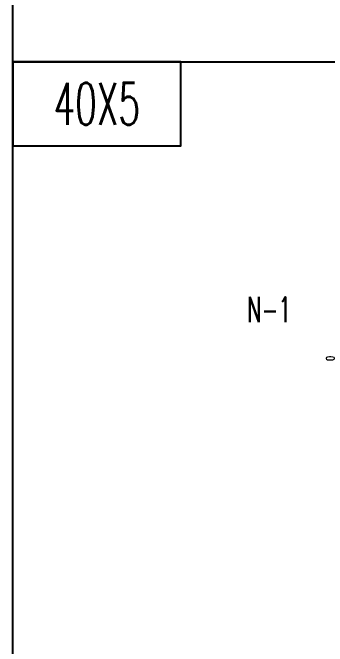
# Model space of a CAD drawing. Header units: millimetres. Extents: x 173893 to 258446, y -176540 to -123824.
# Drawn here: x 191139 to 191513, y -160692 to -159937 of the extents above; entities that cross this region are included whole.
import ezdxf
from ezdxf.enums import TextEntityAlignment as Align

# ---------------------------------------------------------------- set-up
doc = ezdxf.new("R2010")
doc.units = ezdxf.units.MM
doc.header["$LTSCALE"] = 3
doc.layers.add('@.DM. NÉT CHÍNH', color=7, linetype='Continuous')
doc.styles.add('Ann_w01', font='romans.shx', dxfattribs={"width": 0.6, "bigfont": 'chineset.shx'})
doc.dimstyles.new('Dim 01_SC05', dxfattribs={"dimscale": 5, "dimtxt": 2, "dimasz": 1.3, "dimexe": 0.5, "dimexo": 0.5, "dimgap": 0.5, "dimtad": 1, "dimtoh": 1, "dimdec": 1, "dimzin": 12, "dimdsep": 46, "dimtxsty": 'Ann_w01', "dimblk": 'OPEN30', "dimcen": 1.5, "dimclrd": 6, "dimclre": 6, "dimclrt": 3, "dimadec": 1, "dimazin": 3, "dimtm": 1e-09, "dimtfac": 1, "dimtdec": 1, "dimtmove": 0, "dimatfit": 3, "dimldrblk": 'OPEN30', "dimfxl": 1, "dimtolj": 1, "dimlwd": 20, "dimlwe": 20, "dimarcsym": 0})

# ---------------------------------------------------------------- blocks, each defined once
blk = doc.blocks.new('*D4200')
at = {"layer": '@.DM. NÉT CHÍNH', "color": 6, "linetype": 'Continuous', "lineweight": 20, "transparency": 16777216}
blk.add_line((191524.17, -160310.68), (191524.17, -160350.89), dxfattribs=at)
at = {"layer": 'Defpoints', "color": 0, "linetype": 'Continuous', "transparency": 16777216}
for p in [(191524.17, -160288.18), (191524.17, -160308.18), (191524.17, -160344.39)]:
    blk.add_point(p, dxfattribs=at)
at = {"layer": '@.DM. NÉT CHÍNH', "color": 3, "linetype": 'Continuous', "transparency": 16777216, "insert": (191516.67, -160348.89), "char_height": 10, "attachment_point": 5, "rotation": 90, "style": 'Ann_w01'}
blk.add_mtext('\\A1;0', dxfattribs=at)
blk = doc.blocks.new('_Open30')
at = {"color": 0, "linetype": 'ByBlock', "lineweight": -2}
for p, q in [((-1, 0.27), (0, 0)), ((0, 0), (-1, -0.27)), ((0, 0), (-1, 0))]:
    blk.add_line(p, q, dxfattribs=at)

msp = doc.modelspace()

# ---------------------------------------------------------------- linework, layer by layer
msp.add_lwpolyline([(191139.08, -160095.53), (191339.08, -160095.53), (191339.08, -159995.53), (191139.08, -159995.53)], close=True)
at = {"layer": '@.DM. NÉT CHÍNH', "linetype": 'Continuous'}
msp.add_line((191139.08, -159995.53), (194090.8, -159995.53), dxfattribs=at)
msp.add_lwpolyline([(191139.08, -156273.28), (197290.13, -156273.28), (197290.13, -160718.56), (191139.08, -160718.56)], close=True, dxfattribs=at)

# ---------------------------------------------------------------- texts
at = {"color": 1, "style": 'Ann_w01', "width": 0.6}
msp.add_text('40X5', height=50, dxfattribs=at).set_placement((191239.08, -160045.53), align=Align.MIDDLE_CENTER)
at = {"style": 'Ann_w01', "width": 0.6}
msp.add_text('N-1', height=30, dxfattribs=at).set_placement((191444.17, -160290.68), align=Align.MIDDLE_CENTER)

# ---------------------------------------------------------------- dimensions: what is measured, and where the dimension line sits
at = {"layer": '@.DM. NÉT CHÍNH', "linetype": 'Continuous'}
dim = msp.add_ordinate_dim(feature_location=(191524.16999626, -160308.18370253), offset=(0, -36.20677489), dtype=1, origin=(191524.16999626, -160288.18370253), dimstyle='Dim 01_SC05', dxfattribs=at)
dim.commit()
dim.dimension.update_dxf_attribs({"geometry": '*D4200', "text_midpoint": (191516.66999626, -160348.89047742)})

doc.saveas('drawing.dxf')
